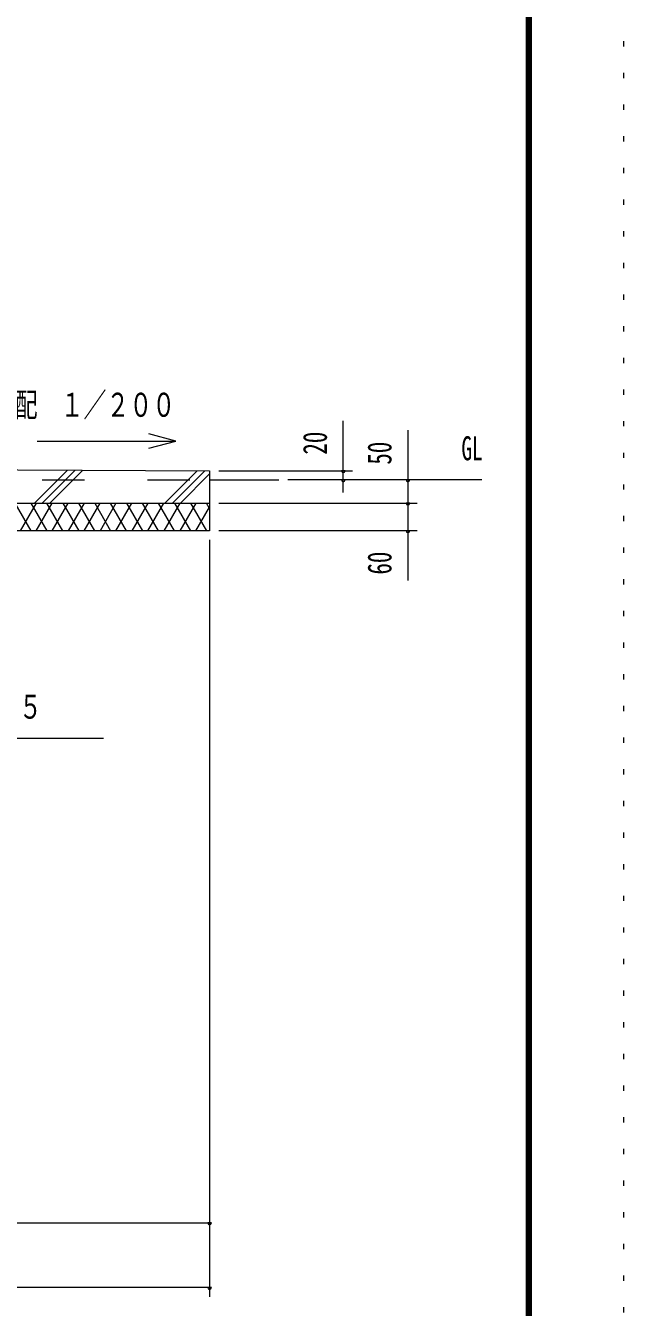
# Model space of a CAD drawing. Units: millimetres, scale not verified. Extents: x -31546 to 31551, y -14700 to 14700.
# Drawn here: x 27015 to 31551, y -4742 to 4979 of the extents above; entities that cross this region are included whole.
import ezdxf
from ezdxf.enums import TextEntityAlignment as Align

# ---------------------------------------------------------------- set-up
doc = ezdxf.new("R2010")
doc.units = ezdxf.units.MM
doc.header["$LTSCALE"] = 80
doc.linetypes.add('USER2', pattern=[10, 4, -6])
doc.linetypes.add('USER4', pattern=[3, 0.5, -2.5])
for name, color, linetype, lineweight in [('0-6_2-02BOLD', 7, 'Continuous', 18), ('0-7_2-12HIDDEN', 3, 'USER2', 18), ('0-A_2-52DIM', 3, 'Continuous', 18), ('0-B_2-62HATCH', 2, 'Continuous', 18), ('0-C_F-F1PAPER', 5, 'Continuous', 18), ('0-D_F-E_J_ADD', 5, 'USER4', 18)]:
    doc.layers.add(name, color=color, linetype=linetype, lineweight=lineweight)
doc.styles.add('ＭＳ ゴシック', font='')
doc.styles.get('ＭＳ ゴシック').set_extended_font_data('MS Gothic')

msp = doc.modelspace()

# ---------------------------------------------------------------- linework, layer by layer
at = {"layer": '0-6_2-02BOLD'}
for p, q in [((28411.02, 1532.9), (28936.02, 1532.9)), ((22776.02, 1357.9), (28411.02, 1357.9))]:
    msp.add_line(p, q, dxfattribs=at)
msp.add_lwpolyline([(22109.44, 1634.25), (28411.02, 1602.9), (28411.02, 1147.9), (24736.02, 1147.9)], dxfattribs=at)
at = {"layer": '0-7_2-12HIDDEN'}
msp.add_line((14341.02, 1532.9), (28411.02, 1532.9), dxfattribs=at)
at = {"layer": '0-A_2-52DIM'}
for p, q in [((29426.02, 1438.97), (29426.02, 1980.9)), ((29916.02, 1910.9), (29916.02, 769.9)), ((27951.15, 1773.46), (28154, 1827.81)), ((28481.01, 1602.9), (29496.02, 1602.9)), ((29440.02, 1602.9), (29412.02, 1602.9)), ((30476.02, 1532.9), (29006.01, 1532.9)), ((29440.02, 1532.9), (29412.02, 1532.9)), ((29930.02, 1532.9), (29902.02, 1532.9)), ((28481.01, 1357.9), (29986.02, 1357.9)), ((29930.02, 1357.9), (29902.02, 1357.9)), ((28411.02, 1077.9), (28411.02, -4662.1)), ((29986.02, 1147.9), (28481.01, 1147.9)), ((29930.02, 1147.9), (29902.02, 1147.9)), ((27606.02, -427.1), (24806.02, -427.1)), ((14341.02, -4102.1), (28411.02, -4102.1)), ((28425.02, -4102.1), (28397.02, -4102.1)), ((28411.02, -4592.1), (14341.02, -4592.1)), ((28425.02, -4592.1), (28397.02, -4592.1))]:
    msp.add_line(p, q, dxfattribs=at)
msp.add_lwpolyline([(27104, 1827.81), (28154, 1827.81), (27951.15, 1882.16)], dxfattribs=at)
for centre in [(29426.02, 1602.9), (29426.02, 1532.9), (29916.02, 1532.9), (29916.02, 1357.9), (29916.02, 1147.9), (28411.02, -4102.1), (28411.02, -4592.1)]:
    msp.add_arc(centre, 14, 180, 0, dxfattribs=at)
at = {"layer": '0-B_2-62HATCH'}
for p, q in [((27331.69, 1608.27), (27081.32, 1357.9)), ((27390.79, 1607.98), (27140.72, 1357.9)), ((27200.12, 1357.9), (27449.9, 1607.68)), ((28071.27, 1357.9), (28316.74, 1603.37)), ((28375.84, 1603.08), (28130.66, 1357.9)), ((28411.02, 1578.86), (28190.06, 1357.9)), ((26933.02, 1357.9), (27054.26, 1147.9)), ((27094.68, 1357.9), (26973.43, 1147.9)), ((27054.26, 1357.9), (27175.5, 1147.9)), ((27094.68, 1147.9), (27215.91, 1357.9)), ((27296.74, 1147.9), (27175.5, 1357.9)), ((27215.91, 1147.9), (27337.16, 1357.9)), ((27296.74, 1357.9), (27417.99, 1147.9)), ((27458.4, 1357.9), (27337.16, 1147.9)), ((27539.23, 1147.9), (27417.99, 1357.9)), ((27458.4, 1147.9), (27579.65, 1357.9)), ((27539.23, 1357.9), (27660.48, 1147.9)), ((27700.89, 1357.9), (27579.65, 1147.9)), ((27781.72, 1147.9), (27660.48, 1357.9)), ((27700.89, 1147.9), (27822.13, 1357.9)), ((27781.73, 1357.9), (27902.96, 1147.9)), ((27943.38, 1357.9), (27822.13, 1147.9)), ((28024.2, 1147.9), (27902.96, 1357.9)), ((27943.37, 1147.9), (28064.62, 1357.9)), ((28145.45, 1147.9), (28024.2, 1357.9)), ((28185.87, 1357.9), (28064.62, 1147.9)), ((28145.45, 1357.9), (28266.69, 1147.9)), ((28307.11, 1357.9), (28185.87, 1147.9)), ((28266.69, 1357.9), (28387.94, 1147.9)), ((28307.11, 1147.9), (28411.02, 1327.88)), ((28411.02, 1317.92), (28387.94, 1357.9))]:
    msp.add_line(p, q, dxfattribs=at)
at = {"layer": '0-C_F-F1PAPER'}
for points in [[(30851.13, -14000), (-9328.87, -14000), (-9328.87, 14140), (30851.13, 14140)], [(30847.63, -13996.5), (30847.63, 14136.5), (-9325.37, 14136.5), (-9325.37, -13996.5)], [(30844.13, -13993), (30844.13, 14133), (-9321.87, 14133), (-9321.87, -13993)], [(30840.63, -13989.5), (-9318.37, -13989.5), (-9318.37, 14129.5), (30840.63, 14129.5)], [(30837.13, -13986), (30837.13, 14126), (-9314.87, 14126), (-9314.87, -13986)], [(30833.63, -13982.5), (-9311.37, -13982.5), (-9311.37, 14122.5), (30833.63, 14122.5)], [(30830.13, -13979), (30830.13, 14119), (-9307.87, 14119), (-9307.87, -13979)], [(30826.63, -13975.5), (-9304.37, -13975.5), (-9304.37, 14115.5), (30826.63, 14115.5)], [(30823.13, -13972), (-9300.87, -13972), (-9300.87, 14112), (30823.13, 14112)], [(30819.63, -13968.5), (-9297.37, -13968.5), (-9297.37, 14108.5), (30819.63, 14108.5)], [(30816.13, -13965), (30816.13, 14105), (-9293.87, 14105), (-9293.87, -13965)]]:
    msp.add_lwpolyline(points, close=True, dxfattribs=at)
at = {"layer": '0-D_F-E_J_ADD'}
msp.add_lwpolyline([(31551.13, -14700), (-10028.87, -14700), (-10028.87, 14700), (31551.13, 14700)], close=True, dxfattribs=at)

# ---------------------------------------------------------------- texts
at = {"layer": '0-A_2-52DIM', "color": 7, "style": 'ＭＳ ゴシック'}
for s, width, p in [('水勾配\u3000１／２００', 0.7, (26583.85, 1957.68)), ('GL', 0.65, (30322.02, 1627.77)), ('ガセット：鋼板\u3000ｔ＝４．５', 0.7, (24876.01, -332.23))]:
    msp.add_text(s, height=182.3, dxfattribs=dict(at, width=width)).set_placement(p, align=Align.BOTTOM_LEFT)
at = {"layer": '0-A_2-52DIM', "color": 7, "style": 'ＭＳ ゴシック', "width": 0.7}
for s, p in [('20', (29356.02, 1725.65)), ('50', (29846.02, 1649.5)), ('60', (29846.02, 815.94))]:
    msp.add_text(s, height=182.3, rotation=90, dxfattribs=at).set_placement(p, align=Align.BOTTOM_LEFT)

doc.saveas('drawing.dxf')
